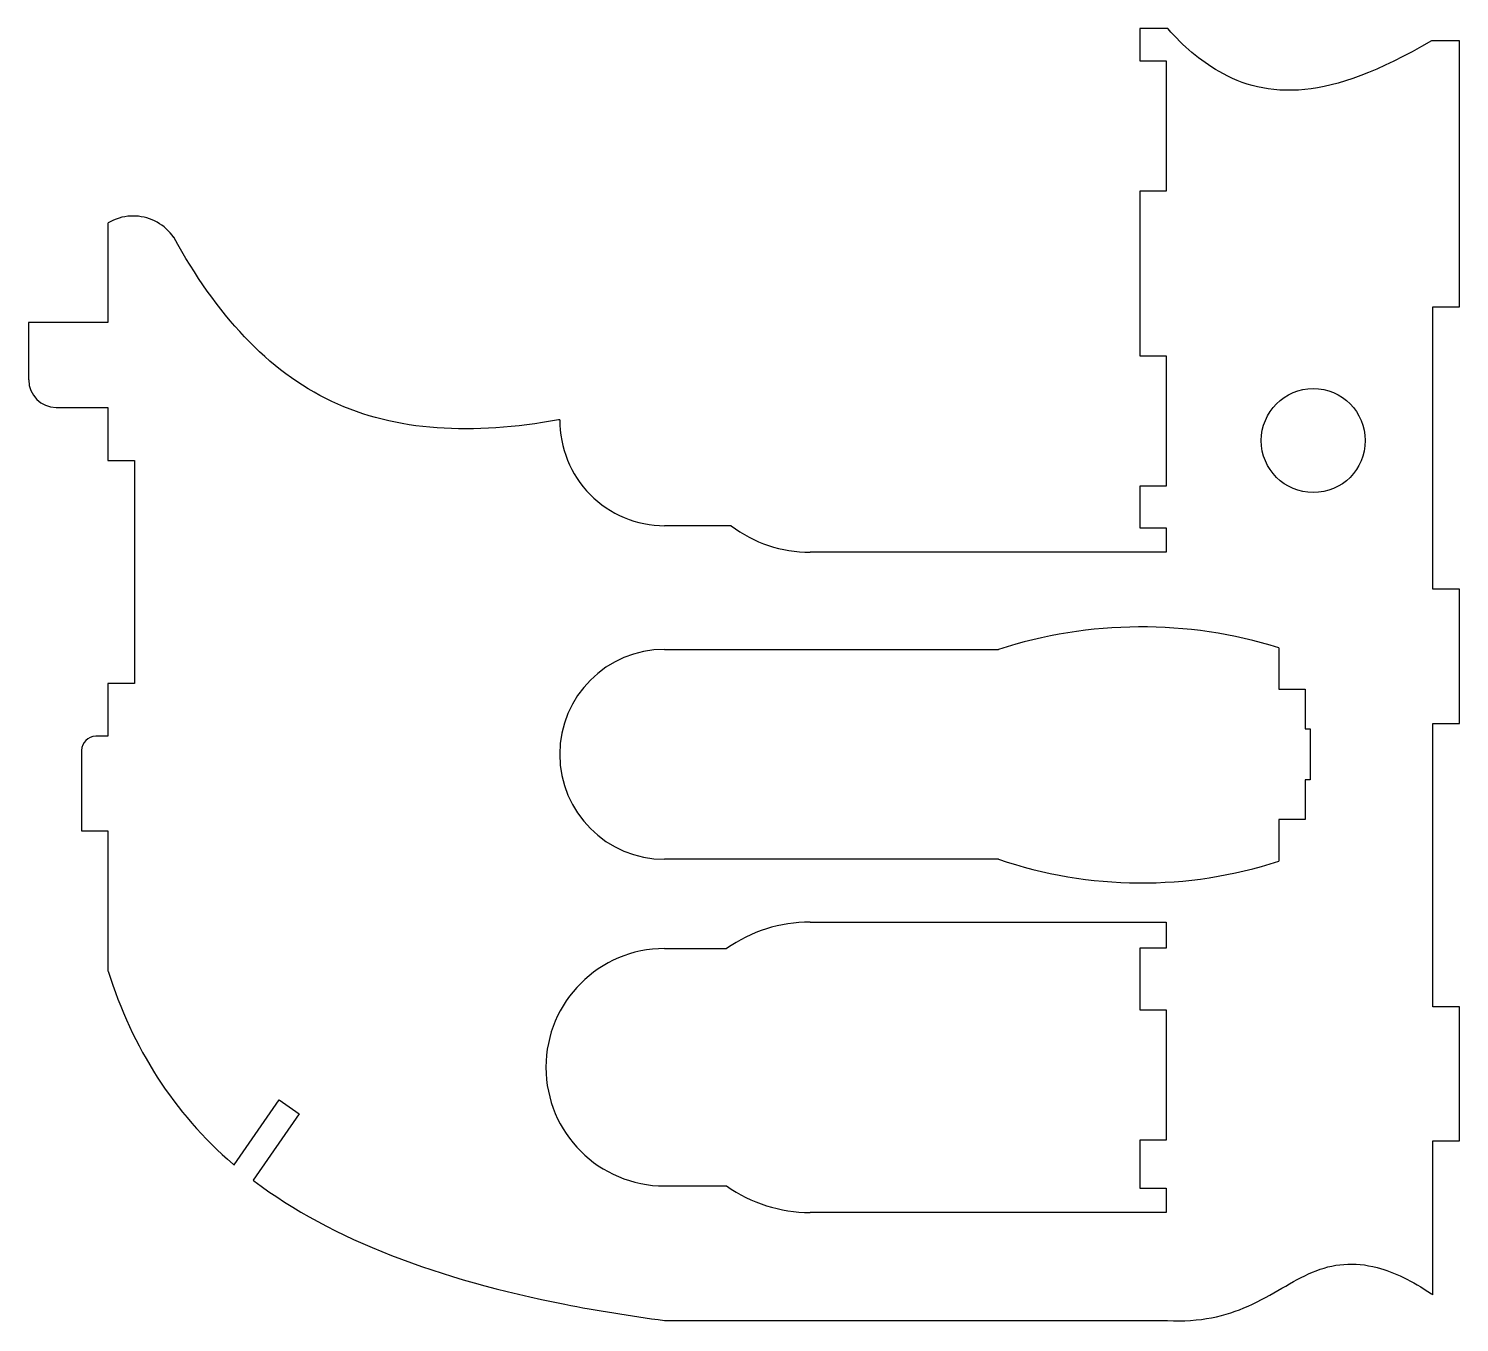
# Model space of a CAD drawing. Header units: millimetres. Extents: x -54 to 54, y -49 to 49.
import ezdxf

# ---------------------------------------------------------------- set-up
doc = ezdxf.new("R2010")
doc.units = ezdxf.units.MM
doc.layers.get('0').update_dxf_attribs({"linetype": 'CONTINUOUS'})

msp = doc.modelspace()

# ---------------------------------------------------------------- linework, layer by layer
for p, q in [((32.03, 48.83), (29.92, 48.83)), ((29.92, 48.83), (29.92, 46.4)), ((54.08, 47.91), (51.98, 47.91)), ((54.08, 27.8), (54.08, 47.91)), ((29.92, 46.4), (31.92, 46.4)), ((31.92, 46.4), (31.92, 36.55)), ((31.92, 36.55), (29.92, 36.55)), ((29.92, 36.55), (29.92, 24.11)), ((-46, 34.67), (-46.35, 34.67)), ((-48.08, 34.16), (-48.08, 26.63)), ((52.08, 6.47), (52.08, 27.8)), ((52.08, 27.8), (54.08, 27.8)), ((-48.08, 26.63), (-54.08, 26.63)), ((-54.08, 26.63), (-54.08, 22.28)), ((29.92, 24.11), (31.92, 24.11)), ((31.92, 24.11), (31.92, 14.26)), ((-52, 20.2), (-48.08, 20.2)), ((-48.08, 20.2), (-48.08, 16.2)), ((-48.08, 16.2), (-46.08, 16.2)), ((-46.08, 16.2), (-46.08, -0.65)), ((31.92, 14.26), (29.92, 14.26)), ((29.92, 14.26), (29.92, 11.11)), ((-0.97, 11.26), (-6, 11.26)), ((29.92, 11.11), (31.92, 11.11)), ((31.92, 11.11), (31.92, 9.26)), ((31.92, 9.26), (5, 9.26)), ((54.08, 6.47), (52.08, 6.47)), ((54.08, -3.68), (54.08, 6.47)), ((-6, 1.91), (19.24, 1.91)), ((40.42, 2.05), (40.42, -1.09)), ((-46.08, -0.65), (-48.08, -0.65)), ((-48.08, -0.65), (-48.08, -4.65)), ((40.42, -1.09), (42.42, -1.09)), ((42.42, -1.09), (42.42, -4.09)), ((42.42, -4.09), (42.79, -4.09)), ((42.79, -4.09), (42.79, -7.94)), ((52.08, -25.08), (52.08, -3.68)), ((52.08, -3.68), (54.08, -3.68)), ((-48.08, -4.65), (-49, -4.65)), ((-50.08, -5.72), (-50.08, -11.8)), ((42.79, -7.94), (42.42, -7.94)), ((42.42, -7.94), (42.42, -10.94)), ((-50.08, -11.8), (-48.08, -11.8)), ((-48.08, -11.8), (-48.08, -22.38)), ((42.42, -10.94), (40.42, -10.94)), ((40.42, -10.94), (40.42, -14.08)), ((19.24, -13.94), (-6, -13.94)), ((5, -18.69), (31.92, -18.69)), ((31.92, -18.69), (31.92, -20.65)), ((-6, -20.69), (-1.32, -20.69)), ((31.92, -20.65), (29.92, -20.65)), ((29.92, -20.65), (29.92, -25.32)), ((29.92, -25.32), (31.92, -25.32)), ((31.92, -25.32), (31.92, -35.17)), ((54.08, -25.08), (52.08, -25.08)), ((54.08, -35.23), (54.08, -25.08)), ((-38.55, -37.03), (-35.13, -32.13)), ((-35.13, -32.13), (-33.62, -33.19)), ((-33.62, -33.19), (-37.11, -38.19)), ((31.92, -35.17), (29.92, -35.17)), ((29.92, -35.17), (29.92, -38.79)), ((52.08, -46.85), (52.08, -35.23)), ((52.08, -35.23), (54.08, -35.23)), ((-1.32, -38.64), (-6, -38.64)), ((29.92, -38.79), (31.92, -38.79)), ((31.92, -38.79), (31.92, -40.64)), ((31.92, -40.64), (5, -40.64)), ((-6, -48.79), (32, -48.79))]:
    msp.add_line(p, q)
msp.add_circle((43.03, 17.7), 3.93)
for centre, radius, start, end in [((-46.17, 30.95), 3.72, 92.7028, 120.6917), ((-46.17, 30.95), 3.72, 34.441, 87.2972), ((-52, 22.28), 2.07, 180, 270), ((-6, 19.19), 7.92, 179.3503, 270), ((5, 19.19), 9.93, 232.986, 270), ((30.05, -31.43), 35.05, 72.7799, 107.9629), ((-6, -6.01), 7.93, 90, 270), ((-49, -5.72), 1.07, 90, 180), ((30.05, 17.71), 33.44, 251.1438, 288.0749), ((5, -29.66), 10.97, 90, 125.1383), ((-6, -29.66), 8.97, 90, 270), ((5, -29.66), 10.97, 234.8617, 270)]:
    msp.add_arc(centre, radius, start, end)
for points, knots in [([(51.98, 47.91), (51.97, 47.9), (51.97, 47.9), (51.96, 47.9), (47.97, 45.56), (44.88, 44.48), (42.4, 44.23), (39.71, 43.96), (37.67, 44.58), (35.91, 45.59), (34.45, 46.42), (33.18, 47.51), (32.06, 48.81), (32.05, 48.81), (32.04, 48.82), (32.03, 48.83)], [-1.000492, -1.000492, -1.000492, -1.000492, -1, -1, -1, -0.663563, -0.663563, -0.663563, -0.299943, -0.299943, -0.299943, 0, 0, 0, 0.001982, 0.001982, 0.001982, 0.001982]), ([(-13.92, 19.28), (-13.95, 19.27), (-13.98, 19.27), (-14.01, 19.26), (-20.51, 18.09), (-26.31, 18.37), (-31.16, 20.66), (-36.01, 22.94), (-39.9, 27.26), (-43.1, 33.06), (-43.1, 33.06), (-43.1, 33.06), (-43.1, 33.06)], [-1.002178, -1.002178, -1.002178, -1.002178, -1, -1, -1, -0.5212029, -0.5212029, -0.5212029, -0.0424057, -0.0424057, -0.0424057, -0.0423175, -0.0423175, -0.0423175, -0.0423175]), ([(-48.08, -22.38), (-48.07, -22.38), (-48.07, -22.39), (-48.07, -22.39), (-46.23, -28.19), (-43.14, -33.1), (-38.61, -36.98), (-38.59, -37), (-38.57, -37.01), (-38.55, -37.03)], [0.1761456, 0.1761456, 0.1761456, 0.1761456, 0.1763448, 0.1763448, 0.1763448, 0.487447, 0.487447, 0.487447, 0.4888906, 0.4888906, 0.4888906, 0.4888906]), ([(-37.11, -38.19), (-37.09, -38.21), (-37.07, -38.22), (-37.05, -38.24), (-31.11, -42.72), (-23.08, -45.69), (-13.54, -47.57), (-11.13, -48.04), (-8.62, -48.45), (-6.01, -48.79), (-6.01, -48.79), (-6.01, -48.79), (-6, -48.79)], [0.5208727, 0.5208727, 0.5208727, 0.5208727, 0.522111, 0.522111, 0.522111, 0.9036146, 0.9036146, 0.9036146, 1, 1, 1, 1.0000589, 1.0000589, 1.0000589, 1.0000589]), ([(32, -48.79), (34.46, -48.94), (36.44, -48.46), (38.1, -47.71), (39.95, -46.88), (41.44, -45.79), (42.96, -45.15), (44.52, -44.49), (46.11, -44.33), (47.87, -44.8), (49.15, -45.14), (50.52, -45.81), (51.96, -46.77), (52, -46.8), (52.04, -46.83), (52.08, -46.85)], [0.000076, 0.000076, 0.000076, 0.000076, 0.24539, 0.24539, 0.24539, 0.516656, 0.516656, 0.516656, 0.7956, 0.7956, 0.7956, 1, 1, 1, 1.005502, 1.005502, 1.005502, 1.005502])]:
    msp.add_open_spline(points, degree=3, knots=knots)

doc.saveas('drawing.dxf')
